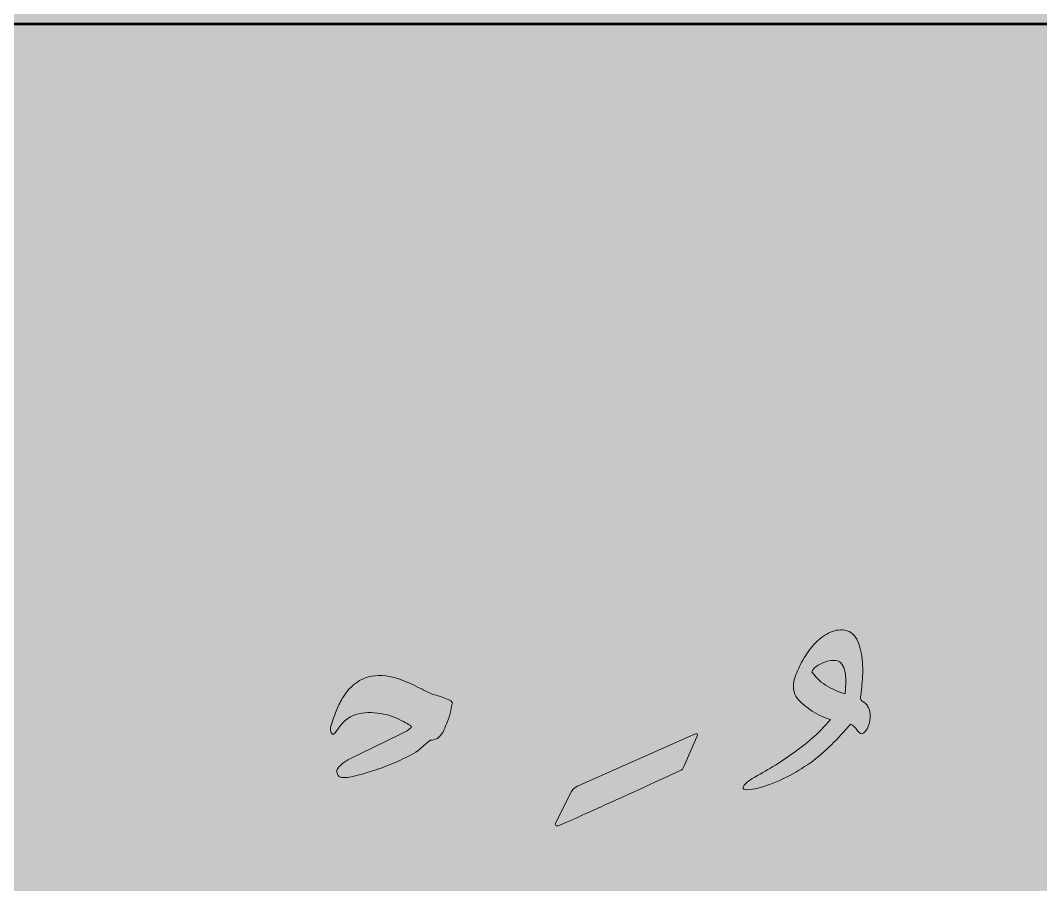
# Model space of a CAD drawing. Header units: inches. Extents: x -1481 to -429, y -1676 to -696.
# Drawn here: x -817.47 to -800.59, y -1222.51 to -1208.21 of the extents above; entities that cross this region are included whole.
import ezdxf

# ---------------------------------------------------------------- set-up
doc = ezdxf.new("R2010")
doc.units = ezdxf.units.IN
doc.header["$MEASUREMENT"] = 0
doc.layers.add('Layer 1', color=7, linetype='Continuous')

# ---------------------------------------------------------------- blocks, each defined once
blk = doc.blocks.new('block 75')
at = {"layer": 'Layer 1', "true_color": 0x009344}
h = blk.add_hatch(color=114, dxfattribs=at)
h.dxf.hatch_style = 2
h.paths.add_polyline_path([(-693.785, -1296.171), (-933.785, -1296.171), (-933.785, -1006.171), (-693.785, -1006.171)])
blk = doc.blocks.new('block 140')
at = {"layer": 'Layer 1', "true_color": 0x49c6ea}
h = blk.add_hatch(color=133, dxfattribs=at)
h.dxf.hatch_style = 2
h.paths.add_polyline_path([(-919.173, -1282.809), (-748.857, -1282.809), (-748.857, -1065.618), (-919.173, -1065.618)])
h = blk.add_hatch(color=133, dxfattribs=at)
h.dxf.hatch_style = 2
h.paths.add_polyline_path([(-907.435, -1277.731), (-761.338, -1277.731), (-761.338, -1076.165), (-907.435, -1076.165)])
at = {"layer": 'Layer 1', "true_color": 0xffed96}
h = blk.add_hatch(color=41, dxfattribs=at)
h.dxf.hatch_style = 2
h.paths.add_polyline_path([(-912.062, -1240.799), (-756.36, -1240.799), (-756.36, -1208.274), (-912.062, -1208.274)])
at = {"layer": 'Layer 1', "lineweight": 0}
blk.add_lwpolyline([(-912.062, -1240.799), (-756.36, -1240.799), (-756.36, -1208.274), (-912.062, -1208.274), (-912.062, -1240.799)], dxfattribs=at)
at = {"layer": 'Layer 1', "color": 44, "lineweight": 53, "true_color": 0xaf7e09}
blk.add_lwpolyline([(-912.062, -1240.799), (-756.36, -1240.799), (-756.36, -1208.274), (-912.062, -1208.274), (-912.062, -1240.799)], dxfattribs=at)
blk = doc.blocks.new('block 188')
at = {"layer": 'Layer 1', "true_color": 0x231f20}
h = blk.add_hatch(color=250, dxfattribs=at)
h.dxf.hatch_style = 2
edge = h.paths.add_edge_path()
edge.add_spline(control_points=[(-810.321, -1219.509), (-810.328, -1219.533), (-810.337, -1219.576), (-810.347, -1219.635), (-810.358, -1219.695), (-810.375, -1219.754), (-810.4, -1219.814), (-810.421, -1219.862), (-810.442, -1219.911), (-810.463, -1219.958), (-810.484, -1220.005), (-810.512, -1220.043), (-810.547, -1220.071), (-810.554, -1220.085), (-810.574, -1220.097), (-810.607, -1220.107), (-810.64, -1220.118), (-810.667, -1220.123), (-810.689, -1220.123), (-810.692, -1220.123), (-810.703, -1220.132), (-810.723, -1220.149), (-810.742, -1220.167), (-810.764, -1220.187), (-810.791, -1220.21), (-810.817, -1220.232), (-810.842, -1220.254), (-810.867, -1220.275), (-810.891, -1220.296), (-810.911, -1220.31), (-810.925, -1220.317), (-811.03, -1220.38), (-811.139, -1220.436), (-811.253, -1220.485), (-811.366, -1220.534), (-811.476, -1220.576), (-811.581, -1220.611), (-811.686, -1220.646), (-811.78, -1220.674), (-811.864, -1220.695), (-811.948, -1220.716), (-812.013, -1220.73), (-812.058, -1220.737), (-812.104, -1220.744), (-812.142, -1220.742), (-812.174, -1220.732), (-812.205, -1220.721), (-812.224, -1220.695), (-812.232, -1220.653), (-812.235, -1220.632), (-812.23, -1220.611), (-812.216, -1220.59), (-812.202, -1220.569), (-812.184, -1220.549), (-812.163, -1220.53), (-812.142, -1220.511), (-812.121, -1220.494), (-812.1, -1220.48), (-812.079, -1220.466), (-812.062, -1220.456), (-812.048, -1220.449), (-812.048, -1220.449), (-811.192, -1220.029), (-811.192, -1220.029), (-811.122, -1219.997), (-811.072, -1219.969), (-811.043, -1219.945), (-811.013, -1219.92), (-810.998, -1219.905), (-810.998, -1219.898), (-810.998, -1219.894), (-811.014, -1219.882), (-811.045, -1219.861), (-811.077, -1219.84), (-811.117, -1219.817), (-811.166, -1219.793), (-811.215, -1219.768), (-811.269, -1219.745), (-811.329, -1219.724), (-811.388, -1219.703), (-811.446, -1219.689), (-811.502, -1219.682), (-811.652, -1219.654), (-811.791, -1219.66), (-811.917, -1219.698), (-812.043, -1219.736), (-812.151, -1219.829), (-812.242, -1219.976), (-812.273, -1220.025), (-812.3, -1220.035), (-812.321, -1220.005), (-812.342, -1219.975), (-812.344, -1219.931), (-812.326, -1219.871), (-812.301, -1219.794), (-812.274, -1219.718), (-812.245, -1219.643), (-812.215, -1219.568), (-812.181, -1219.497), (-812.142, -1219.43), (-811.96, -1219.126), (-811.7, -1219.005), (-811.36, -1219.068), (-811.29, -1219.082), (-811.226, -1219.1), (-811.169, -1219.121), (-811.111, -1219.142), (-811.056, -1219.165), (-811.003, -1219.189), (-810.951, -1219.213), (-810.898, -1219.24), (-810.843, -1219.268), (-810.789, -1219.296), (-810.73, -1219.324), (-810.667, -1219.352), (-810.654, -1219.359), (-810.627, -1219.367), (-810.589, -1219.378), (-810.55, -1219.388), (-810.512, -1219.401), (-810.473, -1219.415), (-810.435, -1219.429), (-810.4, -1219.444), (-810.368, -1219.459), (-810.337, -1219.475), (-810.321, -1219.491), (-810.321, -1219.509)], knot_values=[0, 0, 0, 0, 1, 1, 1, 2, 2, 2, 3, 3, 3, 4, 4, 4, 5, 5, 5, 6, 6, 6, 7, 7, 7, 8, 8, 8, 9, 9, 9, 10, 10, 10, 11, 11, 11, 12, 12, 12, 13, 13, 13, 14, 14, 14, 15, 15, 15, 16, 16, 16, 17, 17, 17, 18, 18, 18, 19, 19, 19, 20, 20, 20, 21, 21, 21, 22, 22, 22, 23, 23, 23, 24, 24, 24, 25, 25, 25, 26, 26, 26, 27, 27, 27, 28, 28, 28, 29, 29, 29, 30, 30, 30, 31, 31, 31, 32, 32, 32, 33, 33, 33, 34, 34, 34, 35, 35, 35, 36, 36, 36, 37, 37, 37, 38, 38, 38, 39, 39, 39, 40, 40, 40, 41, 41, 41, 42, 42, 42, 42], degree=3, periodic=1)
at = {"layer": 'Layer 1', "lineweight": 0}
blk.add_open_spline([(-810.321, -1219.509), (-810.328, -1219.533), (-810.337, -1219.576), (-810.347, -1219.635), (-810.358, -1219.695), (-810.375, -1219.754), (-810.4, -1219.814), (-810.421, -1219.862), (-810.442, -1219.911), (-810.463, -1219.958), (-810.484, -1220.005), (-810.512, -1220.043), (-810.547, -1220.071), (-810.554, -1220.085), (-810.574, -1220.097), (-810.607, -1220.107), (-810.64, -1220.118), (-810.667, -1220.123), (-810.689, -1220.123), (-810.692, -1220.123), (-810.703, -1220.132), (-810.723, -1220.149), (-810.742, -1220.167), (-810.764, -1220.187), (-810.791, -1220.21), (-810.817, -1220.232), (-810.842, -1220.254), (-810.867, -1220.275), (-810.891, -1220.296), (-810.911, -1220.31), (-810.925, -1220.317), (-811.03, -1220.38), (-811.139, -1220.436), (-811.253, -1220.485), (-811.366, -1220.534), (-811.476, -1220.576), (-811.581, -1220.611), (-811.686, -1220.646), (-811.78, -1220.674), (-811.864, -1220.695), (-811.948, -1220.716), (-812.013, -1220.73), (-812.058, -1220.737), (-812.104, -1220.744), (-812.142, -1220.742), (-812.174, -1220.732), (-812.205, -1220.721), (-812.224, -1220.695), (-812.232, -1220.653), (-812.235, -1220.632), (-812.23, -1220.611), (-812.216, -1220.59), (-812.202, -1220.569), (-812.184, -1220.549), (-812.163, -1220.53), (-812.142, -1220.511), (-812.121, -1220.494), (-812.1, -1220.48), (-812.079, -1220.466), (-812.062, -1220.456), (-812.048, -1220.449), (-812.048, -1220.449), (-811.192, -1220.029), (-811.192, -1220.029), (-811.122, -1219.997), (-811.072, -1219.969), (-811.043, -1219.945), (-811.013, -1219.92), (-810.998, -1219.905), (-810.998, -1219.898), (-810.998, -1219.894), (-811.014, -1219.882), (-811.045, -1219.861), (-811.077, -1219.84), (-811.117, -1219.817), (-811.166, -1219.793), (-811.215, -1219.768), (-811.269, -1219.745), (-811.329, -1219.724), (-811.388, -1219.703), (-811.446, -1219.689), (-811.502, -1219.682), (-811.652, -1219.654), (-811.791, -1219.66), (-811.917, -1219.698), (-812.043, -1219.736), (-812.151, -1219.829), (-812.242, -1219.976), (-812.273, -1220.025), (-812.3, -1220.035), (-812.321, -1220.005), (-812.342, -1219.975), (-812.344, -1219.931), (-812.326, -1219.871), (-812.301, -1219.794), (-812.274, -1219.718), (-812.245, -1219.643), (-812.215, -1219.568), (-812.181, -1219.497), (-812.142, -1219.43), (-811.96, -1219.126), (-811.7, -1219.005), (-811.36, -1219.068), (-811.29, -1219.082), (-811.226, -1219.1), (-811.169, -1219.121), (-811.111, -1219.142), (-811.056, -1219.165), (-811.003, -1219.189), (-810.951, -1219.213), (-810.898, -1219.24), (-810.843, -1219.268), (-810.789, -1219.296), (-810.73, -1219.324), (-810.667, -1219.352), (-810.654, -1219.359), (-810.627, -1219.367), (-810.589, -1219.378), (-810.55, -1219.388), (-810.512, -1219.401), (-810.473, -1219.415), (-810.435, -1219.429), (-810.4, -1219.444), (-810.368, -1219.459), (-810.337, -1219.475), (-810.321, -1219.491), (-810.321, -1219.509)], degree=3, knots=[0, 0, 0, 0, 1, 1, 1, 2, 2, 2, 3, 3, 3, 4, 4, 4, 5, 5, 5, 6, 6, 6, 7, 7, 7, 8, 8, 8, 9, 9, 9, 10, 10, 10, 11, 11, 11, 12, 12, 12, 13, 13, 13, 14, 14, 14, 15, 15, 15, 16, 16, 16, 17, 17, 17, 18, 18, 18, 19, 19, 19, 20, 20, 20, 21, 21, 21, 22, 22, 22, 23, 23, 23, 24, 24, 24, 25, 25, 25, 26, 26, 26, 27, 27, 27, 28, 28, 28, 29, 29, 29, 30, 30, 30, 31, 31, 31, 32, 32, 32, 33, 33, 33, 34, 34, 34, 35, 35, 35, 36, 36, 36, 37, 37, 37, 38, 38, 38, 39, 39, 39, 40, 40, 40, 41, 41, 41, 42, 42, 42, 42], dxfattribs=at)
blk = doc.blocks.new('block 189')
at = {"layer": 'Layer 1', "true_color": 0x231f20}
h = blk.add_hatch(color=250, dxfattribs=at)
h.dxf.hatch_style = 2
edge = h.paths.add_edge_path()
edge.add_spline(control_points=[(-806.561, -1220.63), (-806.736, -1220.71), (-806.919, -1220.794), (-807.11, -1220.882), (-807.301, -1220.969), (-807.485, -1221.053), (-807.664, -1221.134), (-807.842, -1221.214), (-808.008, -1221.289), (-808.162, -1221.359), (-808.316, -1221.429), (-808.447, -1221.487), (-808.556, -1221.533), (-808.58, -1221.543), (-808.598, -1221.543), (-808.609, -1221.533), (-808.619, -1221.522), (-808.619, -1221.506), (-808.609, -1221.485), (-808.609, -1221.485), (-808.351, -1220.971), (-808.351, -1220.971), (-808.334, -1220.943), (-808.315, -1220.923), (-808.296, -1220.91), (-808.277, -1220.898), (-808.259, -1220.887), (-808.241, -1220.876), (-808.241, -1220.876), (-806.325, -1220.026), (-806.325, -1220.026), (-806.269, -1220.002), (-806.252, -1220.016), (-806.273, -1220.068), (-806.273, -1220.068), (-806.488, -1220.556), (-806.488, -1220.556), (-806.499, -1220.588), (-806.523, -1220.612), (-806.561, -1220.63)], knot_values=[0, 0, 0, 0, 1, 1, 1, 2, 2, 2, 3, 3, 3, 4, 4, 4, 5, 5, 5, 6, 6, 6, 7, 7, 7, 8, 8, 8, 9, 9, 9, 10, 10, 10, 11, 11, 11, 12, 12, 12, 13, 13, 13, 13], degree=3, periodic=1)
at = {"layer": 'Layer 1', "lineweight": 0}
blk.add_open_spline([(-806.561, -1220.63), (-806.736, -1220.71), (-806.919, -1220.794), (-807.11, -1220.882), (-807.301, -1220.969), (-807.485, -1221.053), (-807.664, -1221.134), (-807.842, -1221.214), (-808.008, -1221.289), (-808.162, -1221.359), (-808.316, -1221.429), (-808.447, -1221.487), (-808.556, -1221.533), (-808.58, -1221.543), (-808.598, -1221.543), (-808.609, -1221.533), (-808.619, -1221.522), (-808.619, -1221.506), (-808.609, -1221.485), (-808.609, -1221.485), (-808.351, -1220.971), (-808.351, -1220.971), (-808.334, -1220.943), (-808.315, -1220.923), (-808.296, -1220.91), (-808.277, -1220.898), (-808.259, -1220.887), (-808.241, -1220.876), (-808.241, -1220.876), (-806.325, -1220.026), (-806.325, -1220.026), (-806.269, -1220.002), (-806.252, -1220.016), (-806.273, -1220.068), (-806.273, -1220.068), (-806.488, -1220.556), (-806.488, -1220.556), (-806.499, -1220.588), (-806.523, -1220.612), (-806.561, -1220.63)], degree=3, knots=[0, 0, 0, 0, 1, 1, 1, 2, 2, 2, 3, 3, 3, 4, 4, 4, 5, 5, 5, 6, 6, 6, 7, 7, 7, 8, 8, 8, 9, 9, 9, 10, 10, 10, 11, 11, 11, 12, 12, 12, 13, 13, 13, 13], dxfattribs=at)
blk = doc.blocks.new('block 190')
at = {"layer": 'Layer 1', "true_color": 0x231f20}
h = blk.add_hatch(color=250, dxfattribs=at)
h.dxf.hatch_style = 2
edge = h.paths.add_edge_path()
edge.add_spline(control_points=[(-805.356, -1220.757), (-805.24, -1220.691), (-805.126, -1220.624), (-805.014, -1220.558), (-804.902, -1220.491), (-804.794, -1220.42), (-804.689, -1220.342), (-804.581, -1220.266), (-804.474, -1220.182), (-804.369, -1220.091), (-804.264, -1220), (-804.162, -1219.896), (-804.064, -1219.781), (-804.159, -1219.753), (-804.259, -1219.706), (-804.364, -1219.639), (-804.469, -1219.573), (-804.553, -1219.501), (-804.615, -1219.424), (-804.647, -1219.386), (-804.666, -1219.336), (-804.673, -1219.274), (-804.68, -1219.213), (-804.675, -1219.156), (-804.658, -1219.104), (-804.63, -1219.02), (-804.59, -1218.929), (-804.54, -1218.831), (-804.489, -1218.733), (-804.428, -1218.644), (-804.358, -1218.563), (-804.288, -1218.483), (-804.211, -1218.417), (-804.125, -1218.366), (-804.039, -1218.316), (-803.952, -1218.292), (-803.865, -1218.296), (-803.757, -1218.303), (-803.678, -1218.354), (-803.629, -1218.45), (-803.58, -1218.547), (-803.55, -1218.658), (-803.54, -1218.784), (-803.526, -1218.91), (-803.525, -1219.034), (-803.537, -1219.156), (-803.549, -1219.279), (-803.559, -1219.368), (-803.566, -1219.424), (-803.566, -1219.442), (-803.561, -1219.456), (-803.55, -1219.466), (-803.508, -1219.49), (-803.479, -1219.513), (-803.463, -1219.534), (-803.448, -1219.555), (-803.435, -1219.58), (-803.424, -1219.608), (-803.403, -1219.66), (-803.399, -1219.723), (-803.411, -1219.797), (-803.423, -1219.87), (-803.445, -1219.926), (-803.477, -1219.964), (-803.505, -1220), (-803.529, -1220.016), (-803.55, -1220.014), (-803.571, -1220.013), (-803.592, -1219.996), (-803.613, -1219.964), (-803.631, -1219.943), (-803.647, -1219.923), (-803.663, -1219.904), (-803.679, -1219.885), (-803.702, -1219.868), (-803.734, -1219.854), (-803.832, -1219.973), (-803.936, -1220.087), (-804.046, -1220.196), (-804.156, -1220.304), (-804.273, -1220.404), (-804.395, -1220.495), (-804.521, -1220.582), (-804.652, -1220.661), (-804.789, -1220.731), (-804.925, -1220.801), (-805.069, -1220.858), (-805.219, -1220.904), (-805.279, -1220.922), (-805.34, -1220.933), (-805.403, -1220.938), (-805.466, -1220.944), (-805.501, -1220.937), (-805.508, -1220.92), (-805.515, -1220.899), (-805.503, -1220.874), (-805.471, -1220.844), (-805.44, -1220.814), (-805.401, -1220.785), (-805.356, -1220.757)], knot_values=[0, 0, 0, 0, 1, 1, 1, 2, 2, 2, 3, 3, 3, 4, 4, 4, 5, 5, 5, 6, 6, 6, 7, 7, 7, 8, 8, 8, 9, 9, 9, 10, 10, 10, 11, 11, 11, 12, 12, 12, 13, 13, 13, 14, 14, 14, 15, 15, 15, 16, 16, 16, 17, 17, 17, 18, 18, 18, 19, 19, 19, 20, 20, 20, 21, 21, 21, 22, 22, 22, 23, 23, 23, 24, 24, 24, 25, 25, 25, 26, 26, 26, 27, 27, 27, 28, 28, 28, 29, 29, 29, 30, 30, 30, 31, 31, 31, 32, 32, 32, 33, 33, 33, 33], degree=3, periodic=1)
edge = h.paths.add_edge_path()
edge.add_spline(control_points=[(-804.369, -1218.994), (-804.295, -1219.095), (-804.208, -1219.175), (-804.106, -1219.232), (-804.005, -1219.29), (-803.912, -1219.33), (-803.828, -1219.351), (-803.828, -1219.351), (-803.818, -1219.351), (-803.818, -1219.351), (-803.818, -1219.323), (-803.816, -1219.285), (-803.813, -1219.238), (-803.809, -1219.19), (-803.808, -1219.142), (-803.81, -1219.093), (-803.812, -1219.044), (-803.819, -1218.997), (-803.831, -1218.952), (-803.843, -1218.906), (-803.865, -1218.868), (-803.896, -1218.836), (-803.925, -1218.812), (-803.964, -1218.8), (-804.015, -1218.802), (-804.065, -1218.804), (-804.115, -1218.813), (-804.164, -1218.831), (-804.213, -1218.849), (-804.258, -1218.872), (-804.298, -1218.902), (-804.338, -1218.932), (-804.362, -1218.962), (-804.369, -1218.994)], knot_values=[0, 0, 0, 0, 1, 1, 1, 2, 2, 2, 3, 3, 3, 4, 4, 4, 5, 5, 5, 6, 6, 6, 7, 7, 7, 8, 8, 8, 9, 9, 9, 10, 10, 10, 11, 11, 11, 11], degree=3, periodic=1)
at = {"layer": 'Layer 1', "lineweight": 0}
for points, knots in [([(-805.356, -1220.757), (-805.24, -1220.691), (-805.126, -1220.624), (-805.014, -1220.558), (-804.902, -1220.491), (-804.794, -1220.42), (-804.689, -1220.342), (-804.581, -1220.266), (-804.474, -1220.182), (-804.369, -1220.091), (-804.264, -1220), (-804.162, -1219.896), (-804.064, -1219.781), (-804.159, -1219.753), (-804.259, -1219.706), (-804.364, -1219.639), (-804.469, -1219.573), (-804.553, -1219.501), (-804.615, -1219.424), (-804.647, -1219.386), (-804.666, -1219.336), (-804.673, -1219.274), (-804.68, -1219.213), (-804.675, -1219.156), (-804.658, -1219.104), (-804.63, -1219.02), (-804.59, -1218.929), (-804.54, -1218.831), (-804.489, -1218.733), (-804.428, -1218.644), (-804.358, -1218.563), (-804.288, -1218.483), (-804.211, -1218.417), (-804.125, -1218.366), (-804.039, -1218.316), (-803.952, -1218.292), (-803.865, -1218.296), (-803.757, -1218.303), (-803.678, -1218.354), (-803.629, -1218.45), (-803.58, -1218.547), (-803.55, -1218.658), (-803.54, -1218.784), (-803.526, -1218.91), (-803.525, -1219.034), (-803.537, -1219.156), (-803.549, -1219.279), (-803.559, -1219.368), (-803.566, -1219.424), (-803.566, -1219.442), (-803.561, -1219.456), (-803.55, -1219.466), (-803.508, -1219.49), (-803.479, -1219.513), (-803.463, -1219.534), (-803.448, -1219.555), (-803.435, -1219.58), (-803.424, -1219.608), (-803.403, -1219.66), (-803.399, -1219.723), (-803.411, -1219.797), (-803.423, -1219.87), (-803.445, -1219.926), (-803.477, -1219.964), (-803.505, -1220), (-803.529, -1220.016), (-803.55, -1220.014), (-803.571, -1220.013), (-803.592, -1219.996), (-803.613, -1219.964), (-803.631, -1219.943), (-803.647, -1219.923), (-803.663, -1219.904), (-803.679, -1219.885), (-803.702, -1219.868), (-803.734, -1219.854), (-803.832, -1219.973), (-803.936, -1220.087), (-804.046, -1220.196), (-804.156, -1220.304), (-804.273, -1220.404), (-804.395, -1220.495), (-804.521, -1220.582), (-804.652, -1220.661), (-804.789, -1220.731), (-804.925, -1220.801), (-805.069, -1220.858), (-805.219, -1220.904), (-805.279, -1220.922), (-805.34, -1220.933), (-805.403, -1220.938), (-805.466, -1220.944), (-805.501, -1220.937), (-805.508, -1220.92), (-805.515, -1220.899), (-805.503, -1220.874), (-805.471, -1220.844), (-805.44, -1220.814), (-805.401, -1220.785), (-805.356, -1220.757)], [0, 0, 0, 0, 1, 1, 1, 2, 2, 2, 3, 3, 3, 4, 4, 4, 5, 5, 5, 6, 6, 6, 7, 7, 7, 8, 8, 8, 9, 9, 9, 10, 10, 10, 11, 11, 11, 12, 12, 12, 13, 13, 13, 14, 14, 14, 15, 15, 15, 16, 16, 16, 17, 17, 17, 18, 18, 18, 19, 19, 19, 20, 20, 20, 21, 21, 21, 22, 22, 22, 23, 23, 23, 24, 24, 24, 25, 25, 25, 26, 26, 26, 27, 27, 27, 28, 28, 28, 29, 29, 29, 30, 30, 30, 31, 31, 31, 32, 32, 32, 33, 33, 33, 33]), ([(-804.369, -1218.994), (-804.295, -1219.095), (-804.208, -1219.175), (-804.106, -1219.232), (-804.005, -1219.29), (-803.912, -1219.33), (-803.828, -1219.351), (-803.828, -1219.351), (-803.818, -1219.351), (-803.818, -1219.351), (-803.818, -1219.323), (-803.816, -1219.285), (-803.813, -1219.238), (-803.809, -1219.19), (-803.808, -1219.142), (-803.81, -1219.093), (-803.812, -1219.044), (-803.819, -1218.997), (-803.831, -1218.952), (-803.843, -1218.906), (-803.865, -1218.868), (-803.896, -1218.836), (-803.925, -1218.812), (-803.964, -1218.8), (-804.015, -1218.802), (-804.065, -1218.804), (-804.115, -1218.813), (-804.164, -1218.831), (-804.213, -1218.849), (-804.258, -1218.872), (-804.298, -1218.902), (-804.338, -1218.932), (-804.362, -1218.962), (-804.369, -1218.994)], [0, 0, 0, 0, 1, 1, 1, 2, 2, 2, 3, 3, 3, 4, 4, 4, 5, 5, 5, 6, 6, 6, 7, 7, 7, 8, 8, 8, 9, 9, 9, 10, 10, 10, 11, 11, 11, 11])]:
    blk.add_open_spline(points, degree=3, knots=knots, dxfattribs=at)
blk = doc.blocks.new('block 139')
at = {"layer": 'Layer 1'}
for name in ['block 140', 'block 190', 'block 188', 'block 189']:
    blk.add_blockref(name, (0, 0), dxfattribs=at)

msp = doc.modelspace()

# ---------------------------------------------------------------- hatches: boundary and pattern name
at = {"layer": 'Layer 1', "true_color": 0x006738}
h = msp.add_hatch(color=116, dxfattribs=at)
h.dxf.hatch_style = 2
h.paths.add_polyline_path([(-749.015, -1281.171), (-919.015, -1281.171), (-919.015, -1062.796), (-749.015, -1062.796)])

# ---------------------------------------------------------------- block references
at = {"layer": 'Layer 1'}
for name in ['block 75', 'block 139']:
    msp.add_blockref(name, (0, 0), dxfattribs=at)

doc.saveas('drawing.dxf')
